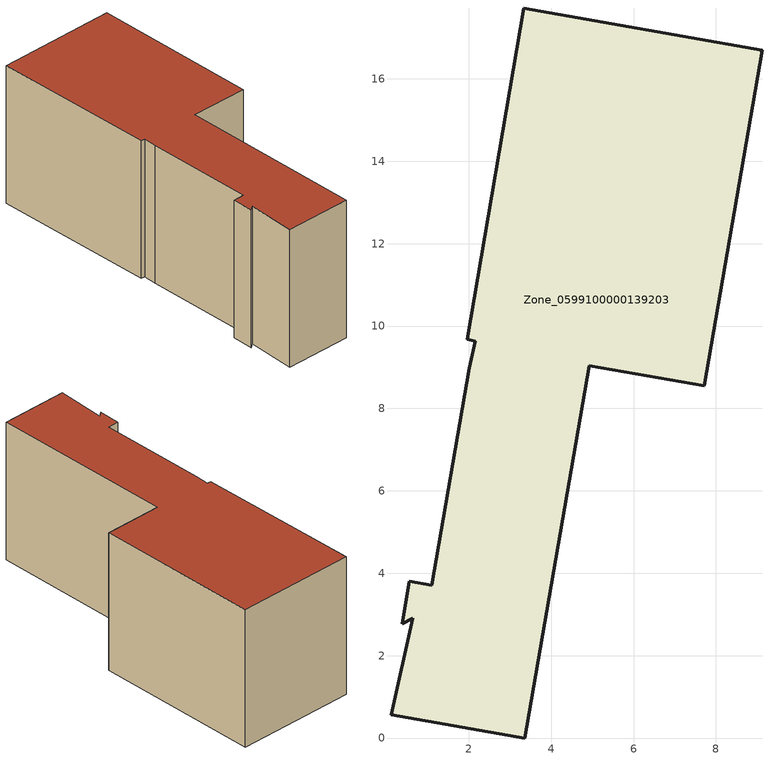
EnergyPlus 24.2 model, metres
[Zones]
Zone_0599100000139203
 floor ground (C_G): 7.72,8.55 4.93,9.03 3.36,0 0.11,0.56 0.64,2.9 0.38,2.77 0.56,3.8 1.1,3.71 2.01,8.97 2.16,9.64 1.97,9.68 3.33,17.72 9.13,16.7 z0
 wall outside (C_F): 2.01,8.97 1.1,3.71 0.56,3.8 0.38,2.77 0.64,2.9 0.11,0.56 3.36,0 4.93,9.03 7.72,8.55 9.13,16.7 3.33,17.72 1.97,9.68 2.16,9.64 2.01,8.97 z0:6.91
 roof outside (C_R): 3.36,0 4.93,9.03 7.72,8.55 9.13,16.7 3.33,17.72 1.97,9.68 2.16,9.64 2.01,8.97 1.1,3.71 0.56,3.8 0.38,2.77 0.64,2.9 0.11,0.56 z6.91
[BUILDING]
Pand.0599100000139203: North Axis=0; Terrain=City; Loads Convergence Tolerance Value=0.04; Temperature Convergence Tolerance Value=0.4; Solar Distribution=FullExterior; Maximum Number of Warmup Days=25; Minimum Number of Warmup Days=1
[Site:Location]
Rotterdam.The.Hague.AP_ZH_NLD Design_Conditions: Latitude=51.96; Longitude=4.45; Time Zone=1; Elevation=-4.5
[SITE:GROUNDTEMPERATURE:BUILDINGSURFACE]
18, 18, 18, 18, 18, 18, 18, 18, 18, 18, 18, 18
[MATERIAL] Thermal Absorptance=0.9; Solar Absorptance=0.7; Visible Absorptance=0.7
Name | Roughness | Thickness | Conductivity | Density | Specific Heat
G.D.1965 | MediumSmooth | 0.15 | 1 | 540 | 1210
F.D.1965 | Rough | 0.3 | 0.857143 | 1920 | 840
R.D.1965 | MediumRough | 0.2 | 0.08 | 1500 | 1000
[CONSTRUCTION]
C_G: G.D.1965
C_F: F.D.1965
C_R: R.D.1965
[ZONE]
Zone_0599100000139203: Type=1; Multiplier=1; Ceiling Height=Autocalculate; Volume=Autocalculate; Floor Area=autocalculate; Part of Total Floor Area=Yes
[ZONEINFILTRATION:DESIGNFLOWRATE]
Infil_Zone_0599100000139203: Zone or ZoneList or Space or SpaceList=Zone_0599100000139203; Schedule=AlwaysOn; Design Flow Rate Calculation Method=Flow/Area; Flow Rate per Floor Area=0.0042; Constant Term Coefficient=1; Temperature Term Coefficient=0; Velocity Term Coefficient=0; Velocity Squared Term Coefficient=0
[HVACTEMPLATE:ZONE:IDEALLOADSAIRSYSTEM]
Zone_0599100000139203: Maximum Heating Supply Air Temperature=50; Minimum Cooling Supply Air Temperature=13; Maximum Heating Supply Air Humidity Ratio=0.0156; Minimum Cooling Supply Air Humidity Ratio=0.0077; Heating Limit=NoLimit; Cooling Limit=NoLimit; Dehumidification Control Type=ConstantSensibleHeatRatio; Cooling Sensible Heat Ratio=0.7; Dehumidification Setpoint=60; Humidification Control Type=None; Humidification Setpoint=30; Outdoor Air Method=None; Outdoor Air Flow Rate per Person=0.00944; Outdoor Air Flow Rate per Zone Floor Area=0; Outdoor Air Flow Rate per Zone=0; Demand Controlled Ventilation Type=None; Outdoor Air Economizer Type=NoEconomizer; Heat Recovery Type=None; Sensible Heat Recovery Effectiveness=0.7; Latent Heat Recovery Effectiveness=0.65
[ZONECONTROL:THERMOSTAT]
ThermostatControl_Zone_0599100000139203: Zone or ZoneList=Zone_0599100000139203; Control Type Schedule=DualSetpointControlType; Control 1=Thermostat_Zone_0599100000139203; Temperature Difference Between Cutout And Setpoint=0
[THERMOSTATSETPOINT:DUALSETPOINT]
Thermostat_Zone_0599100000139203: Heating Setpoint Temperature Schedule=HeatingSetpoint_Zone_0599100000139203; Cooling Setpoint Temperature Schedule=CoolingSetpoint_Zone_0599100000139203
[SCHEDULE:COMPACT]
HeatingSetpoint_Zone_0599100000139203: Through: 12/31, For: AllDays, Until: 24:00, 21
CoolingSetpoint_Zone_0599100000139203: Through: 12/31, For: AllDays, Until: 24:00, 24
DualSetpointControlType: Through: 12/31, For: AllDays, Until: 24:00, 4
AlwaysOn: Through: 12/31, For: AllDays, Until: 24:00, 1
